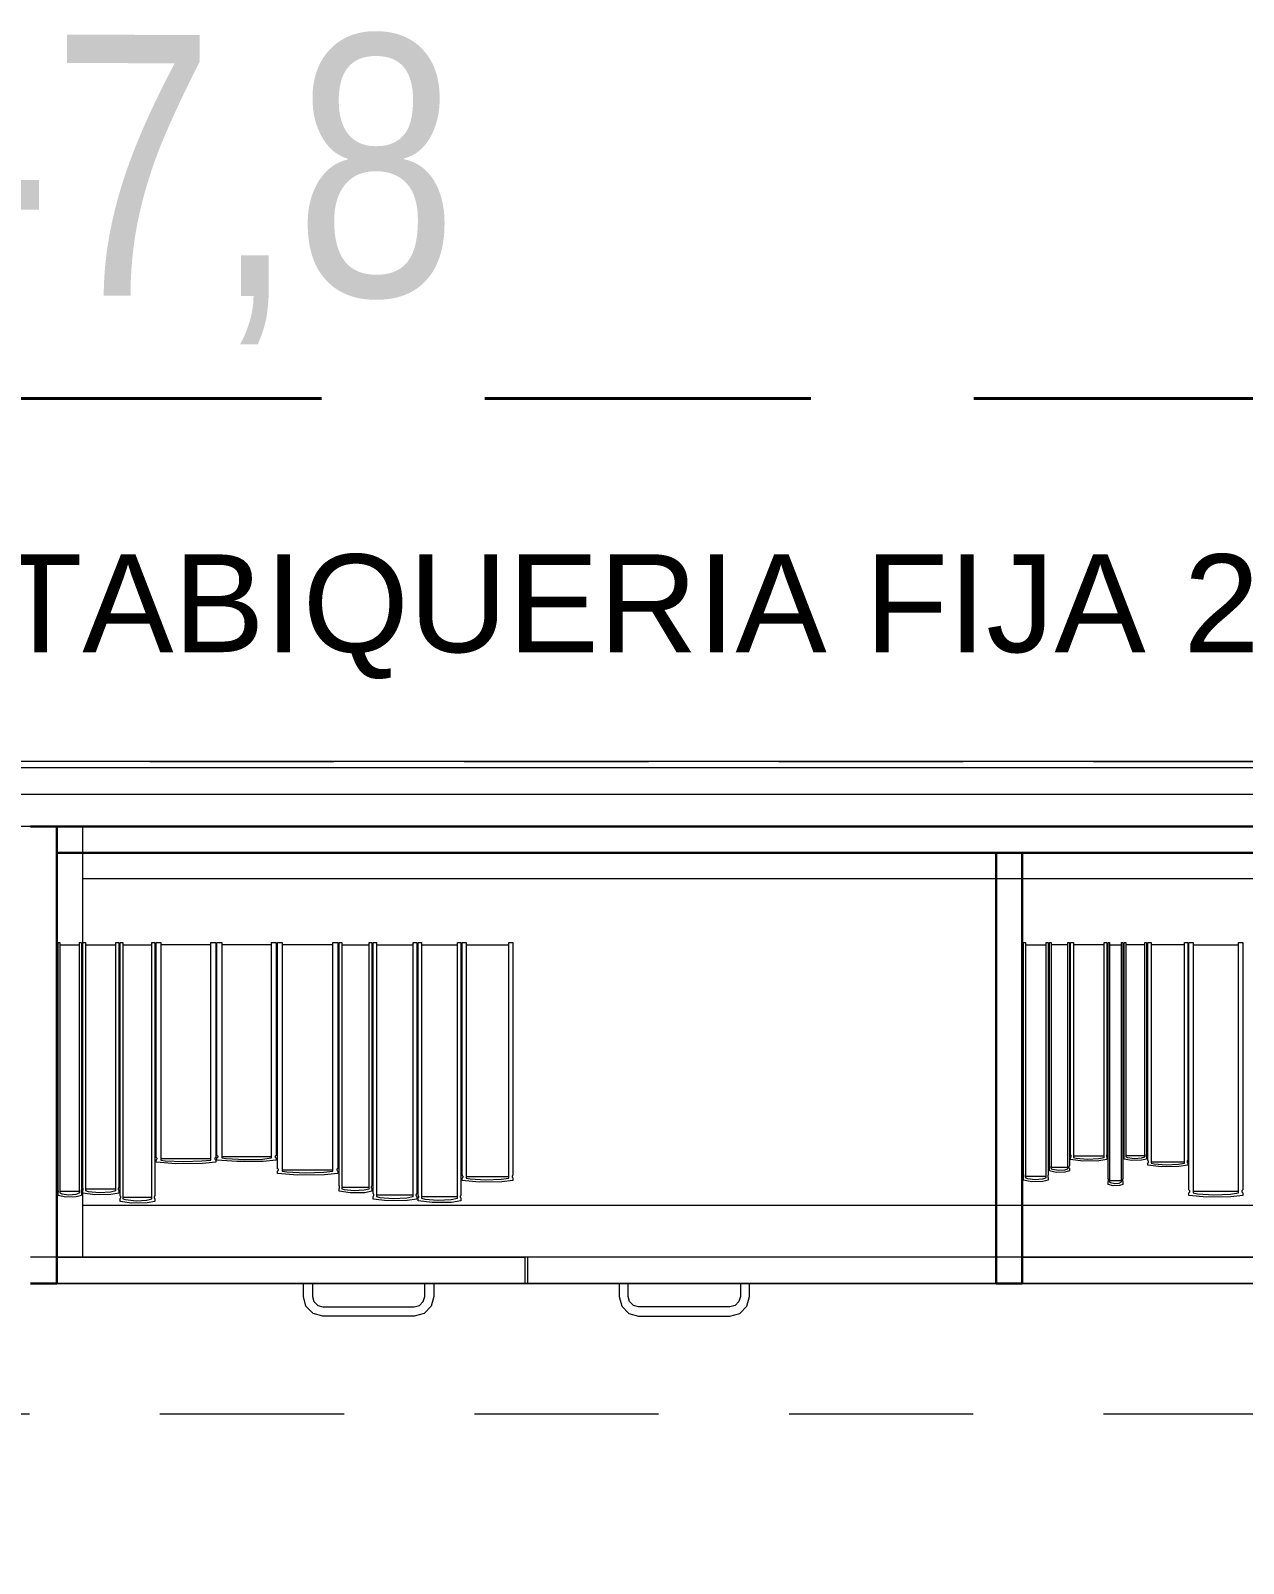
# Model space of a CAD drawing. Header units: inches. Extents: x -38 to 5698, y -33 to 92.
# Drawn here: x 318.346 to 319.276, y 16.785 to 17.96 of the extents above; entities that cross this region are included whole.
import ezdxf

# ---------------------------------------------------------------- set-up
doc = ezdxf.new("R2010")
doc.units = ezdxf.units.IN
doc.header["$MEASUREMENT"] = 0
doc.set_wipeout_variables(frame=1)
for name, pattern in [('A-PB$0$HIDDEN', [0.375, 0.25, -0.125]), ('CONTINUA', [0]), ('Hidden Line', [0.195611, 0.141111, -0.0545]), ('Wipeout_Contour', [1, 0, -1])]:
    doc.linetypes.add(name, pattern=pattern)
for name, color, linetype in [('02 _ ARQ _ ZON _ Espacio.3D', 7, 'Continuous'), ('08 _ STR _ EXT _ 09 Vigas', 7, 'Continuous'), ('Acabado - Muros', 7, 'Continuous'), ('Interior - Mobiliario', 7, 'Continuous'), ('Notas - Etiquetas', 251, 'Continuous')]:
    doc.layers.add(name, color=color, linetype=linetype)
doc.layers.add('distribucion a sub tableros', color=210, linetype='CONTINUA', lineweight=40)
doc.styles.add('Estilo_Generado_4', font='swisse.ttf')
doc.styles.add('ROMANS 150', font='arial.ttf', dxfattribs={"width": 0.8, "height": 0.48})
doc.dimstyles.new('Estilo_Generado__8', dxfattribs={"dimtxt": 0.18, "dimasz": 0.0912, "dimexe": 0.18, "dimexo": 0.0625, "dimgap": 0, "dimtad": 0, "dimtih": 1, "dimtoh": 1, "dimdec": 4, "dimzin": 0, "dimdsep": 46, "dimcen": 0.09, "dimadec": 0, "dimazin": 0, "dimtfac": 1, "dimtdec": 4, "dimtmove": 0, "dimatfit": 3, "dimldrblk": 'ARROWHEAD_5', "dimfxl": 1, "dimtolj": 1, "dimtzin": 0, "dimarcsym": 0})

# ---------------------------------------------------------------- blocks, each defined once
blk = doc.blocks.new('ARROWHEAD_5')
at = {"linetype": 'Continuous', "lineweight": 0}
blk.add_hatch(color=0, dxfattribs=at).paths.add_polyline_path([(-1, 0.2679), (0, 0), (-1, -0.2679)])
at = {"color": 0, "linetype": 'Continuous', "lineweight": 0}
blk.add_line((0, 0), (-1, 0), dxfattribs=at)

msp = doc.modelspace()

# ---------------------------------------------------------------- linework, layer by layer
at = {"layer": '02 _ ARQ _ ZON _ Espacio.3D', "color": 254, "linetype": 'Continuous', "lineweight": 0, "flags": 128}
for points in [[(297.57, 17.4), (322.07, 17.4)], [(307.57, 8.1), (308.07, 8.1), (308.07, 7.7), (308.47, 7.7), (308.47, 7.35), (314.37, 7.35), (314.37, 7.7), (314.57, 7.7), (314.57, 8.1), (315.07, 8.1), (315.07, 7.7), (321.17, 7.7), (321.17, 16.9), (320.97, 16.9), (320.97, 17.4), (315.0696, 17.35), (315.07, 16.5), (314.57, 16.5), (314.5696, 17.15), (308.07, 17.15), (308.07, 16.5), (307.57, 16.5)]]:
    msp.add_lwpolyline(points, dxfattribs=at)
at = {"layer": '08 _ STR _ EXT _ 09 Vigas', "color": 251, "linetype": 'Hidden Line', "lineweight": 13}
msp.add_line((315.07, 16.9), (321.57, 16.9), dxfattribs=at)
at = {"layer": 'distribucion a sub tableros', "linetype": 'A-PB$0$HIDDEN', "lineweight": 40}
msp.add_line((313.4445, 17.6781), (322.8744, 17.6781), dxfattribs=at)
at = {"layer": 'Interior - Mobiliario', "color": 175, "linetype": 'Continuous', "lineweight": 13}
for p, q in [((318.3665, 17.33), (319.8265, 17.33)), ((318.3665, 17.02), (318.3665, 17.33)), ((318.3865, 17.06), (318.3865, 17.31)), ((318.3839, 17.0693), (318.3839, 17.2613)), ((318.3839, 17.2613), (318.3854, 17.2613)), ((318.3854, 17.2613), (318.3854, 17.0716)), ((318.3864, 17.0734), (318.3864, 17.2613)), ((318.3864, 17.2613), (318.3886, 17.2613)), ((318.3886, 17.2613), (318.3886, 17.0711)), ((318.3886, 17.2594), (318.4118, 17.2594)), ((318.4118, 17.0711), (318.4118, 17.2613)), ((318.4118, 17.2613), (318.414, 17.2613)), ((318.414, 17.2613), (318.414, 17.0734)), ((318.415, 17.0671), (318.415, 17.2613)), ((318.415, 17.2613), (318.4172, 17.2613)), ((318.4172, 17.2613), (318.4172, 17.0648)), ((318.4172, 17.2594), (318.4395, 17.2594)), ((318.4395, 17.0648), (318.4395, 17.2613)), ((318.4395, 17.2613), (318.4416, 17.2613)), ((318.4416, 17.2613), (318.4416, 17.0671)), ((318.4426, 17.0966), (318.4426, 17.2613)), ((318.4426, 17.2613), (318.4463, 17.2613)), ((318.4463, 17.2613), (318.4463, 17.0945)), ((318.4463, 17.2597), (318.4847, 17.2597)), ((318.4847, 17.0945), (318.4847, 17.2613)), ((318.4847, 17.2613), (318.4883, 17.2613)), ((318.4883, 17.2613), (318.4883, 17.0966)), ((318.4893, 17.0981), (318.4893, 17.2613)), ((318.4893, 17.2613), (318.4929, 17.2613)), ((318.4929, 17.2613), (318.4929, 17.0961)), ((318.4929, 17.2597), (318.531, 17.2597)), ((318.531, 17.0961), (318.531, 17.2613)), ((318.531, 17.2613), (318.5346, 17.2613)), ((318.5346, 17.2613), (318.5346, 17.0981)), ((318.5356, 17.088), (318.5356, 17.2613)), ((318.5356, 17.2613), (318.5393, 17.2613)), ((318.5393, 17.2613), (318.5393, 17.0859)), ((318.5393, 17.2596), (318.5782, 17.2596)), ((318.5782, 17.0859), (318.5782, 17.2613)), ((318.5782, 17.2613), (318.5819, 17.2613)), ((318.5819, 17.2613), (318.5819, 17.088)), ((318.5829, 17.0748), (318.5829, 17.2613)), ((318.5829, 17.2613), (318.5849, 17.2613)), ((318.5849, 17.2613), (318.5849, 17.0725)), ((318.5849, 17.2594), (318.606, 17.2594)), ((318.606, 17.0725), (318.606, 17.2613)), ((318.606, 17.2613), (318.608, 17.2613)), ((318.608, 17.2613), (318.608, 17.0748)), ((318.609, 17.0689), (318.609, 17.2613)), ((318.609, 17.2613), (318.6116, 17.2613)), ((318.6116, 17.2613), (318.6116, 17.0665)), ((318.6116, 17.2594), (318.6397, 17.2594)), ((318.6397, 17.0665), (318.6397, 17.2613)), ((318.6397, 17.2613), (318.6424, 17.2613)), ((318.6424, 17.2613), (318.6424, 17.0689)), ((318.6434, 17.0676), (318.6434, 17.2613)), ((318.6434, 17.2613), (318.646, 17.2613)), ((318.646, 17.2613), (318.646, 17.0652)), ((318.646, 17.2594), (318.6736, 17.2594)), ((318.6736, 17.0652), (318.6736, 17.2613)), ((318.6736, 17.2613), (318.6762, 17.2613)), ((318.6762, 17.2613), (318.6762, 17.0676)), ((318.6772, 17.0828), (318.6772, 17.2613)), ((318.6772, 17.2613), (318.6804, 17.2613)), ((318.6804, 17.2613), (318.6804, 17.0806)), ((318.6804, 17.2595), (318.713, 17.2595)), ((318.713, 17.0806), (318.713, 17.2613)), ((318.713, 17.2613), (318.7161, 17.2613)), ((318.7161, 17.2613), (318.7161, 17.0828)), ((319.1249, 17.081), (319.1249, 17.2613)), ((319.1249, 17.2613), (319.1264, 17.2613)), ((319.1264, 17.2613), (319.1264, 17.0832)), ((319.1274, 17.09), (319.1274, 17.2613)), ((319.1274, 17.2613), (319.1286, 17.2613)), ((319.1286, 17.2613), (319.1286, 17.0879)), ((319.1286, 17.2596), (319.1414, 17.2596)), ((319.1414, 17.0879), (319.1414, 17.2613)), ((319.1414, 17.2613), (319.1426, 17.2613)), ((319.1426, 17.2613), (319.1426, 17.09)), ((319.1436, 17.0985), (319.1436, 17.2613)), ((319.1436, 17.2613), (319.1458, 17.2613)), ((319.1458, 17.2613), (319.1458, 17.0965)), ((319.1458, 17.2597), (319.1692, 17.2597)), ((319.1692, 17.0965), (319.1692, 17.2613)), ((319.1692, 17.2613), (319.1714, 17.2613)), ((319.1714, 17.2613), (319.1714, 17.0985)), ((319.1724, 17.08), (319.1724, 17.2613)), ((319.1724, 17.2613), (319.1733, 17.2613)), ((319.1733, 17.2613), (319.1733, 17.0778)), ((319.1733, 17.2595), (319.1826, 17.2595)), ((319.1826, 17.0778), (319.1826, 17.2613)), ((319.1826, 17.2613), (319.1835, 17.2613)), ((319.1835, 17.2613), (319.1835, 17.08)), ((319.1845, 17.099), (319.1845, 17.2613)), ((319.1845, 17.2613), (319.1858, 17.2613)), ((319.1858, 17.2613), (319.1858, 17.097)), ((319.1858, 17.2597), (319.2004, 17.2597)), ((319.2004, 17.097), (319.2004, 17.2613)), ((319.2004, 17.2613), (319.2018, 17.2613)), ((319.2018, 17.2613), (319.2018, 17.099)), ((319.2028, 17.0942), (319.2028, 17.2613)), ((319.2028, 17.2613), (319.2053, 17.2613)), ((319.2053, 17.2613), (319.2053, 17.0922)), ((319.2053, 17.2596), (319.2309, 17.2596)), ((319.2309, 17.0922), (319.2309, 17.2613)), ((319.2309, 17.2613), (319.2333, 17.2613)), ((319.2333, 17.2613), (319.2333, 17.0942)), ((319.2343, 17.0716), (319.2343, 17.2613)), ((319.2343, 17.2613), (319.2376, 17.2613)), ((319.2376, 17.2613), (319.2376, 17.0693)), ((319.2376, 17.2594), (319.2722, 17.2594)), ((319.2722, 17.0693), (319.2722, 17.2613)), ((319.2722, 17.2613), (319.2755, 17.2613)), ((319.2755, 17.2613), (319.2755, 17.0716)), ((318.4428, 17.0965), (318.4426, 17.0966)), ((318.4426, 17.0947), (318.4428, 17.0948)), ((318.4426, 17.0929), (318.4426, 17.0947)), ((318.4578, 17.0917), (318.4426, 17.0929)), ((318.4431, 17.0962), (318.4428, 17.0965)), ((318.4428, 17.0948), (318.4431, 17.095)), ((318.4432, 17.096), (318.4431, 17.0962)), ((318.4431, 17.095), (318.4433, 17.0953)), ((318.4434, 17.0958), (318.4432, 17.096)), ((318.4433, 17.0953), (318.4434, 17.0955)), ((318.4434, 17.0955), (318.4434, 17.0958)), ((318.4847, 17.0954), (318.4463, 17.0954)), ((318.4463, 17.0945), (318.4497, 17.094)), ((318.4497, 17.094), (318.4637, 17.0933)), ((318.4783, 17.0919), (318.4578, 17.0917)), ((318.4637, 17.0933), (318.4778, 17.0938)), ((318.4778, 17.0938), (318.4847, 17.0945)), ((318.4883, 17.0929), (318.4783, 17.0919)), ((318.4878, 17.0962), (318.4876, 17.096)), ((318.4876, 17.096), (318.4876, 17.0957)), ((318.4876, 17.0957), (318.4876, 17.0955)), ((318.4876, 17.0955), (318.4877, 17.0952)), ((318.4877, 17.0952), (318.4879, 17.095)), ((318.4881, 17.0964), (318.4878, 17.0962)), ((318.4879, 17.095), (318.4881, 17.0948)), ((318.4883, 17.0966), (318.4881, 17.0964)), ((318.4881, 17.0948), (318.4883, 17.0947)), ((318.4883, 17.0947), (318.4883, 17.0929)), ((318.4895, 17.098), (318.4893, 17.0981)), ((318.4893, 17.0962), (318.4896, 17.0964)), ((318.4893, 17.0944), (318.4893, 17.0962)), ((318.5044, 17.0933), (318.4893, 17.0944)), ((318.4898, 17.0978), (318.4895, 17.098)), ((318.4896, 17.0964), (318.4898, 17.0966)), ((318.49, 17.0976), (318.4898, 17.0978)), ((318.4898, 17.0966), (318.49, 17.0968)), ((318.4901, 17.0973), (318.49, 17.0976)), ((318.49, 17.0968), (318.4901, 17.0971)), ((318.4901, 17.0971), (318.4901, 17.0973)), ((318.531, 17.0969), (318.4929, 17.0969)), ((318.4929, 17.0961), (318.4964, 17.0956)), ((318.4964, 17.0956), (318.5103, 17.0949)), ((318.5247, 17.0935), (318.5044, 17.0933)), ((318.5103, 17.0949), (318.5242, 17.0953)), ((318.5242, 17.0953), (318.531, 17.0961)), ((318.5346, 17.0944), (318.5247, 17.0935)), ((318.5341, 17.0977), (318.5339, 17.0975)), ((318.5339, 17.0975), (318.5339, 17.0973)), ((318.5339, 17.0973), (318.5339, 17.097)), ((318.5339, 17.097), (318.534, 17.0968)), ((318.534, 17.0968), (318.5342, 17.0965)), ((318.5344, 17.0979), (318.5341, 17.0977)), ((318.5342, 17.0965), (318.5344, 17.0963)), ((318.5346, 17.0981), (318.5344, 17.0979)), ((318.5344, 17.0963), (318.5346, 17.0962)), ((318.5346, 17.0962), (318.5346, 17.0944)), ((319.1275, 17.0899), (319.1274, 17.09)), ((319.1276, 17.0897), (319.1275, 17.0899)), ((319.1277, 17.0895), (319.1276, 17.0897)), ((319.1277, 17.0892), (319.1277, 17.0895)), ((319.1277, 17.089), (319.1277, 17.0892)), ((319.1424, 17.0897), (319.1423, 17.0894)), ((319.1423, 17.0894), (319.1423, 17.0892)), ((319.1423, 17.0892), (319.1423, 17.0889)), ((319.1425, 17.0899), (319.1424, 17.0897)), ((319.1426, 17.09), (319.1425, 17.0899)), ((319.1437, 17.0984), (319.1436, 17.0985)), ((319.1436, 17.0967), (319.1437, 17.0968)), ((319.1436, 17.0949), (319.1436, 17.0967)), ((319.1529, 17.0937), (319.1436, 17.0949)), ((319.1438, 17.0982), (319.1437, 17.0984)), ((319.1437, 17.0968), (319.1439, 17.097)), ((319.144, 17.098), (319.1438, 17.0982)), ((319.1439, 17.097), (319.144, 17.0973)), ((319.144, 17.0977), (319.144, 17.098)), ((319.144, 17.0975), (319.144, 17.0977)), ((319.144, 17.0973), (319.144, 17.0975)), ((319.1692, 17.0974), (319.1458, 17.0974)), ((319.1458, 17.0965), (319.1479, 17.096)), ((319.1479, 17.096), (319.1565, 17.0953)), ((319.1653, 17.094), (319.1529, 17.0937)), ((319.1565, 17.0953), (319.165, 17.0958)), ((319.165, 17.0958), (319.1692, 17.0965)), ((319.1714, 17.0949), (319.1653, 17.094)), ((319.1711, 17.0982), (319.171, 17.0979)), ((319.171, 17.0979), (319.171, 17.0977)), ((319.171, 17.0977), (319.171, 17.0974)), ((319.171, 17.0974), (319.171, 17.0972)), ((319.171, 17.0972), (319.1712, 17.097)), ((319.1713, 17.0984), (319.1711, 17.0982)), ((319.1712, 17.097), (319.1713, 17.0968)), ((319.1714, 17.0985), (319.1713, 17.0984)), ((319.1713, 17.0968), (319.1714, 17.0967)), ((319.1714, 17.0967), (319.1714, 17.0949)), ((319.1845, 17.0989), (319.1845, 17.099)), ((319.1846, 17.0987), (319.1845, 17.0989)), ((319.1845, 17.0971), (319.1846, 17.0973)), ((319.1845, 17.0953), (319.1845, 17.0971)), ((319.1902, 17.0942), (319.1845, 17.0953)), ((319.1847, 17.0984), (319.1846, 17.0987)), ((319.1846, 17.0975), (319.1847, 17.0977)), ((319.1846, 17.0973), (319.1846, 17.0975)), ((319.1847, 17.0982), (319.1847, 17.0984)), ((319.1847, 17.098), (319.1847, 17.0982)), ((319.1847, 17.0977), (319.1847, 17.098)), ((319.2004, 17.0978), (319.1858, 17.0978)), ((319.1858, 17.097), (319.1872, 17.0965)), ((319.1872, 17.0965), (319.1925, 17.0958)), ((319.198, 17.0944), (319.1902, 17.0942)), ((319.1925, 17.0958), (319.1978, 17.0962)), ((319.1978, 17.0962), (319.2004, 17.097)), ((319.2018, 17.0953), (319.198, 17.0944)), ((319.2016, 17.0984), (319.2015, 17.0981)), ((319.2015, 17.0981), (319.2015, 17.0979)), ((319.2015, 17.0979), (319.2016, 17.0977)), ((319.2017, 17.0988), (319.2016, 17.0986)), ((319.2016, 17.0986), (319.2016, 17.0984)), ((319.2016, 17.0977), (319.2016, 17.0974)), ((319.2016, 17.0974), (319.2018, 17.0972)), ((319.2018, 17.099), (319.2017, 17.0988)), ((319.2018, 17.0972), (319.2018, 17.0971)), ((319.2018, 17.0971), (319.2018, 17.0953)), ((319.2029, 17.0941), (319.2028, 17.0942)), ((319.2028, 17.0923), (319.203, 17.0925)), ((319.2028, 17.0905), (319.2028, 17.0923)), ((319.213, 17.0893), (319.2028, 17.0905)), ((319.2031, 17.0939), (319.2029, 17.0941)), ((319.203, 17.0925), (319.2032, 17.0927)), ((319.2033, 17.0937), (319.2031, 17.0939)), ((319.2032, 17.0927), (319.2033, 17.0929)), ((319.2033, 17.0934), (319.2033, 17.0937)), ((319.2033, 17.0932), (319.2033, 17.0934)), ((319.2033, 17.0929), (319.2033, 17.0932)), ((319.2309, 17.093), (319.2053, 17.093)), ((319.2053, 17.0922), (319.2076, 17.0917)), ((319.2076, 17.0917), (319.2169, 17.0909)), ((319.2266, 17.0895), (319.213, 17.0893)), ((319.2169, 17.0909), (319.2263, 17.0914)), ((319.2263, 17.0914), (319.2309, 17.0922)), ((319.2333, 17.0905), (319.2266, 17.0895)), ((319.2329, 17.0936), (319.2328, 17.0934)), ((319.2328, 17.0934), (319.2328, 17.0931)), ((319.2328, 17.0931), (319.2329, 17.0929)), ((319.233, 17.0938), (319.2329, 17.0936)), ((319.2329, 17.0929), (319.233, 17.0926)), ((319.2332, 17.0941), (319.233, 17.0938)), ((319.233, 17.0926), (319.2332, 17.0924)), ((319.2333, 17.0942), (319.2332, 17.0941)), ((319.2332, 17.0924), (319.2333, 17.0923)), ((319.2333, 17.0923), (319.2333, 17.0905)), ((318.5358, 17.0879), (318.5356, 17.088)), ((318.5356, 17.0861), (318.5359, 17.0862)), ((318.5356, 17.0841), (318.5356, 17.0861)), ((318.5511, 17.083), (318.5356, 17.0841)), ((318.5361, 17.0877), (318.5358, 17.0879)), ((318.5359, 17.0862), (318.5361, 17.0864)), ((318.5363, 17.0875), (318.5361, 17.0877)), ((318.5361, 17.0864), (318.5363, 17.0867)), ((318.5364, 17.0872), (318.5363, 17.0875)), ((318.5363, 17.0867), (318.5364, 17.087)), ((318.5364, 17.087), (318.5364, 17.0872)), ((318.5782, 17.0868), (318.5393, 17.0868)), ((318.5393, 17.0859), (318.5428, 17.0854)), ((318.5428, 17.0854), (318.557, 17.0847)), ((318.5718, 17.0832), (318.5511, 17.083)), ((318.557, 17.0847), (318.5713, 17.0851)), ((318.5713, 17.0851), (318.5782, 17.0859)), ((318.5819, 17.0841), (318.5718, 17.0832)), ((318.5812, 17.0874), (318.5811, 17.0872)), ((318.5811, 17.0872), (318.5812, 17.0869)), ((318.5814, 17.0877), (318.5812, 17.0874)), ((318.5812, 17.0869), (318.5813, 17.0866)), ((318.5813, 17.0866), (318.5815, 17.0864)), ((318.5817, 17.0879), (318.5814, 17.0877)), ((318.5815, 17.0864), (318.5817, 17.0862)), ((318.5819, 17.088), (318.5817, 17.0879)), ((318.5817, 17.0862), (318.5819, 17.0861)), ((318.5819, 17.0861), (318.5819, 17.0841)), ((318.6774, 17.0827), (318.6772, 17.0828)), ((318.6772, 17.0808), (318.6775, 17.0809)), ((318.6772, 17.0788), (318.6772, 17.0808)), ((318.6902, 17.0776), (318.6772, 17.0788)), ((318.6776, 17.0825), (318.6774, 17.0827)), ((318.6775, 17.0809), (318.6777, 17.0812)), ((318.6778, 17.0822), (318.6776, 17.0825)), ((318.6777, 17.0812), (318.6778, 17.0814)), ((318.6779, 17.082), (318.6778, 17.0822)), ((318.6778, 17.0814), (318.6779, 17.0817)), ((318.6779, 17.0817), (318.6779, 17.082)), ((318.713, 17.0816), (318.6804, 17.0816)), ((318.6804, 17.0806), (318.6833, 17.0801)), ((318.6833, 17.0801), (318.6952, 17.0793)), ((318.7076, 17.0778), (318.6902, 17.0776)), ((318.6952, 17.0793), (318.7072, 17.0798)), ((318.7072, 17.0798), (318.713, 17.0806)), ((318.7161, 17.0788), (318.7076, 17.0778)), ((318.7157, 17.0824), (318.7155, 17.0822)), ((318.7155, 17.0822), (318.7155, 17.0819)), ((318.7155, 17.0819), (318.7155, 17.0816)), ((318.7155, 17.0816), (318.7156, 17.0814)), ((318.7156, 17.0814), (318.7157, 17.0811)), ((318.7159, 17.0827), (318.7157, 17.0824)), ((318.7157, 17.0811), (318.716, 17.0809)), ((318.7161, 17.0828), (318.7159, 17.0827)), ((318.716, 17.0809), (318.7161, 17.0808)), ((318.7161, 17.0808), (318.7161, 17.0788)), ((319.1223, 17.0782), (319.1138, 17.0779)), ((319.1163, 17.0797), (319.1221, 17.0801)), ((319.1221, 17.0801), (319.1249, 17.081)), ((319.1264, 17.0792), (319.1223, 17.0782)), ((319.1262, 17.0825), (319.1261, 17.0823)), ((319.1261, 17.0823), (319.1261, 17.082)), ((319.1261, 17.082), (319.1262, 17.0817)), ((319.1263, 17.083), (319.1262, 17.0828)), ((319.1262, 17.0828), (319.1262, 17.0825)), ((319.1262, 17.0817), (319.1262, 17.0815)), ((319.1262, 17.0815), (319.1264, 17.0812)), ((319.1264, 17.0832), (319.1263, 17.083)), ((319.1264, 17.0812), (319.1264, 17.0811)), ((319.1264, 17.0811), (319.1264, 17.0792)), ((319.1274, 17.0881), (319.1275, 17.0882)), ((319.1274, 17.0862), (319.1274, 17.0881)), ((319.1325, 17.085), (319.1274, 17.0862)), ((319.1275, 17.0882), (319.1276, 17.0885)), ((319.1276, 17.0885), (319.1277, 17.0887)), ((319.1277, 17.0887), (319.1277, 17.089)), ((319.1414, 17.0888), (319.1286, 17.0888)), ((319.1286, 17.0879), (319.1298, 17.0874)), ((319.1298, 17.0874), (319.1344, 17.0867)), ((319.1392, 17.0852), (319.1325, 17.085)), ((319.1344, 17.0867), (319.1391, 17.0871)), ((319.1391, 17.0871), (319.1414, 17.0879)), ((319.1426, 17.0862), (319.1392, 17.0852)), ((319.1423, 17.0889), (319.1423, 17.0886)), ((319.1423, 17.0886), (319.1424, 17.0884)), ((319.1424, 17.0884), (319.1425, 17.0882)), ((319.1425, 17.0882), (319.1426, 17.0881)), ((319.1426, 17.0881), (319.1426, 17.0862)), ((319.1725, 17.0799), (319.1724, 17.08)), ((319.1724, 17.078), (319.1725, 17.0781)), ((319.1724, 17.0759), (319.1724, 17.078)), ((319.1726, 17.0797), (319.1725, 17.0799)), ((319.1725, 17.0781), (319.1726, 17.0783)), ((319.1726, 17.0794), (319.1726, 17.0797)), ((319.1726, 17.0792), (319.1726, 17.0794)), ((319.1726, 17.0789), (319.1726, 17.0792)), ((319.1726, 17.0786), (319.1726, 17.0789)), ((319.1726, 17.0783), (319.1726, 17.0786)), ((319.1826, 17.0787), (319.1733, 17.0787)), ((319.1733, 17.0778), (319.1742, 17.0772)), ((319.1809, 17.0769), (319.1826, 17.0778)), ((319.1834, 17.0799), (319.1833, 17.0796)), ((319.1833, 17.0796), (319.1833, 17.0794)), ((319.1833, 17.0794), (319.1833, 17.0791)), ((319.1833, 17.0791), (319.1833, 17.0788)), ((319.1833, 17.0788), (319.1833, 17.0785)), ((319.1833, 17.0785), (319.1833, 17.0783)), ((319.1833, 17.0783), (319.1834, 17.0781)), ((319.1835, 17.08), (319.1834, 17.0799)), ((319.1834, 17.0781), (319.1835, 17.078)), ((319.1835, 17.078), (319.1835, 17.0759)), ((318.3814, 17.0663), (318.3734, 17.066)), ((318.3758, 17.0679), (318.3813, 17.0684)), ((318.3813, 17.0684), (318.3839, 17.0693)), ((318.3854, 17.0673), (318.3814, 17.0663)), ((318.3852, 17.0712), (318.3851, 17.0709)), ((318.3851, 17.0709), (318.3851, 17.0706)), ((318.3851, 17.0706), (318.3851, 17.0704)), ((318.3851, 17.0704), (318.3851, 17.0701)), ((318.3851, 17.0701), (318.3852, 17.0698)), ((318.3853, 17.0714), (318.3852, 17.0712)), ((318.3852, 17.0698), (318.3853, 17.0696)), ((318.3854, 17.0716), (318.3853, 17.0714)), ((318.3853, 17.0696), (318.3854, 17.0695)), ((318.3854, 17.0695), (318.3854, 17.0673)), ((318.3865, 17.0733), (318.3864, 17.0734)), ((318.3864, 17.0713), (318.3865, 17.0714)), ((318.3864, 17.0692), (318.3864, 17.0713)), ((318.3956, 17.0679), (318.3864, 17.0692)), ((318.3866, 17.0731), (318.3865, 17.0733)), ((318.3865, 17.0714), (318.3867, 17.0717)), ((318.3868, 17.0728), (318.3866, 17.0731)), ((318.3867, 17.0717), (318.3868, 17.0719)), ((318.3868, 17.0725), (318.3868, 17.0728)), ((318.3868, 17.0722), (318.3868, 17.0725)), ((318.3868, 17.0719), (318.3868, 17.0722)), ((318.4118, 17.0721), (318.3886, 17.0721)), ((318.3886, 17.0711), (318.3907, 17.0705)), ((318.3907, 17.0705), (318.3992, 17.0697)), ((318.408, 17.0681), (318.3956, 17.0679)), ((318.3992, 17.0697), (318.4077, 17.0702)), ((318.4077, 17.0702), (318.4118, 17.0711)), ((318.414, 17.0692), (318.408, 17.0681)), ((318.4137, 17.073), (318.4136, 17.0727)), ((318.4136, 17.0727), (318.4136, 17.0724)), ((318.4136, 17.0724), (318.4136, 17.0722)), ((318.4136, 17.0722), (318.4136, 17.0719)), ((318.4136, 17.0719), (318.4138, 17.0716)), ((318.4139, 17.0732), (318.4137, 17.073)), ((318.4138, 17.0716), (318.4139, 17.0714)), ((318.414, 17.0734), (318.4139, 17.0732)), ((318.4139, 17.0714), (318.414, 17.0713)), ((318.414, 17.0713), (318.414, 17.0692)), ((318.4151, 17.067), (318.415, 17.0671)), ((318.4153, 17.0668), (318.4151, 17.067)), ((318.4154, 17.0665), (318.4153, 17.0668)), ((318.4153, 17.0653), (318.4154, 17.0656)), ((318.4155, 17.0662), (318.4154, 17.0665)), ((318.4154, 17.0656), (318.4155, 17.0659)), ((318.4155, 17.0659), (318.4155, 17.0662)), ((318.4395, 17.0657), (318.4172, 17.0657)), ((318.4413, 17.0667), (318.4412, 17.0664)), ((318.4412, 17.0664), (318.4412, 17.0661)), ((318.4412, 17.0661), (318.4412, 17.0658)), ((318.4412, 17.0658), (318.4412, 17.0656)), ((318.4415, 17.067), (318.4413, 17.0667)), ((318.4416, 17.0671), (318.4415, 17.067)), ((318.583, 17.0747), (318.5829, 17.0748)), ((318.5829, 17.0727), (318.5831, 17.0728)), ((318.5829, 17.0706), (318.5829, 17.0727)), ((318.5913, 17.0693), (318.5829, 17.0706)), ((318.5832, 17.0744), (318.583, 17.0747)), ((318.5831, 17.0728), (318.5832, 17.0731)), ((318.5833, 17.0742), (318.5832, 17.0744)), ((318.5832, 17.0731), (318.5833, 17.0733)), ((318.5833, 17.0739), (318.5833, 17.0742)), ((318.5833, 17.0736), (318.5833, 17.0739)), ((318.5833, 17.0733), (318.5833, 17.0736)), ((318.606, 17.0734), (318.5849, 17.0734)), ((318.5849, 17.0725), (318.5868, 17.0719)), ((318.5868, 17.0719), (318.5945, 17.0711)), ((318.6025, 17.0695), (318.5913, 17.0693)), ((318.5945, 17.0711), (318.6022, 17.0716)), ((318.6022, 17.0716), (318.606, 17.0725)), ((318.608, 17.0706), (318.6025, 17.0695)), ((318.6077, 17.0744), (318.6076, 17.0741)), ((318.6076, 17.0741), (318.6076, 17.0738)), ((318.6076, 17.0738), (318.6076, 17.0735)), ((318.6076, 17.0735), (318.6076, 17.0733)), ((318.6076, 17.0733), (318.6077, 17.073)), ((318.6078, 17.0746), (318.6077, 17.0744)), ((318.6077, 17.073), (318.6079, 17.0728)), ((318.608, 17.0748), (318.6078, 17.0746)), ((318.6079, 17.0728), (318.608, 17.0727)), ((318.608, 17.0727), (318.608, 17.0706)), ((318.6091, 17.0688), (318.609, 17.0689)), ((318.609, 17.0667), (318.6092, 17.0668)), ((318.609, 17.0645), (318.609, 17.0667)), ((318.6093, 17.0685), (318.6091, 17.0688)), ((318.6092, 17.0668), (318.6093, 17.0671)), ((318.6095, 17.0682), (318.6093, 17.0685)), ((318.6093, 17.0671), (318.6095, 17.0674)), ((318.6095, 17.0679), (318.6095, 17.0682)), ((318.6095, 17.0677), (318.6095, 17.0679)), ((318.6095, 17.0674), (318.6095, 17.0677)), ((318.6397, 17.0675), (318.6116, 17.0675)), ((318.6116, 17.0665), (318.6142, 17.0659)), ((318.6142, 17.0659), (318.6244, 17.0651)), ((318.6244, 17.0651), (318.6347, 17.0656)), ((318.6347, 17.0656), (318.6397, 17.0665)), ((318.6419, 17.0682), (318.6418, 17.0679)), ((318.6418, 17.0679), (318.6418, 17.0676)), ((318.6418, 17.0676), (318.6419, 17.0673)), ((318.642, 17.0684), (318.6419, 17.0682)), ((318.6419, 17.0673), (318.642, 17.067)), ((318.6422, 17.0687), (318.642, 17.0684)), ((318.642, 17.067), (318.6422, 17.0668)), ((318.6424, 17.0689), (318.6422, 17.0687)), ((318.6422, 17.0668), (318.6424, 17.0667)), ((318.6424, 17.0667), (318.6424, 17.0645)), ((318.6435, 17.0675), (318.6434, 17.0676)), ((318.6437, 17.0672), (318.6435, 17.0675)), ((318.6435, 17.0655), (318.6437, 17.0658)), ((318.6438, 17.0669), (318.6437, 17.0672)), ((318.6437, 17.0658), (318.6439, 17.0661)), ((318.6439, 17.0667), (318.6438, 17.0669)), ((318.6439, 17.0664), (318.6439, 17.0667)), ((318.6439, 17.0661), (318.6439, 17.0664)), ((318.6736, 17.0662), (318.646, 17.0662)), ((318.6758, 17.0669), (318.6757, 17.0666)), ((318.6757, 17.0666), (318.6757, 17.0663)), ((318.6757, 17.0663), (318.6758, 17.066)), ((318.6759, 17.0672), (318.6758, 17.0669)), ((318.6758, 17.066), (318.6759, 17.0657)), ((318.6761, 17.0674), (318.6759, 17.0672)), ((318.6759, 17.0657), (318.6761, 17.0655)), ((318.6762, 17.0676), (318.6761, 17.0674)), ((319.1761, 17.0747), (319.1724, 17.0759)), ((319.1742, 17.0772), (319.1775, 17.0765)), ((319.181, 17.0749), (319.1761, 17.0747)), ((319.1775, 17.0765), (319.1809, 17.0769)), ((319.1835, 17.0759), (319.181, 17.0749)), ((319.2345, 17.0715), (319.2343, 17.0716)), ((319.2343, 17.0695), (319.2345, 17.0696)), ((319.2343, 17.0673), (319.2343, 17.0695)), ((319.248, 17.066), (319.2343, 17.0673)), ((319.2347, 17.0712), (319.2345, 17.0715)), ((319.2345, 17.0696), (319.2348, 17.0699)), ((319.2349, 17.071), (319.2347, 17.0712)), ((319.2348, 17.0699), (319.2349, 17.0701)), ((319.235, 17.0707), (319.2349, 17.071)), ((319.2349, 17.0701), (319.235, 17.0704)), ((319.235, 17.0704), (319.235, 17.0707)), ((319.2722, 17.0703), (319.2376, 17.0703)), ((319.2376, 17.0693), (319.2407, 17.0687)), ((319.2407, 17.0687), (319.2533, 17.0679)), ((319.2664, 17.0663), (319.248, 17.066)), ((319.2533, 17.0679), (319.266, 17.0684)), ((319.266, 17.0684), (319.2722, 17.0693)), ((319.2755, 17.0673), (319.2664, 17.0663)), ((319.275, 17.0712), (319.2748, 17.0709)), ((319.2748, 17.0709), (319.2748, 17.0706)), ((319.2748, 17.0706), (319.2748, 17.0704)), ((319.2748, 17.0704), (319.2749, 17.0701)), ((319.2749, 17.0701), (319.2751, 17.0698)), ((319.2752, 17.0714), (319.275, 17.0712)), ((319.2751, 17.0698), (319.2753, 17.0696)), ((319.2755, 17.0716), (319.2752, 17.0714)), ((319.2753, 17.0696), (319.2755, 17.0695)), ((319.2755, 17.0695), (319.2755, 17.0673)), ((318.3865, 17.02), (318.3865, 17.06)), ((318.415, 17.0649), (318.4152, 17.0651)), ((318.415, 17.0628), (318.415, 17.0649)), ((318.4239, 17.0614), (318.415, 17.0628)), ((318.4152, 17.0651), (318.4153, 17.0653)), ((318.4172, 17.0648), (318.4192, 17.0642)), ((318.4192, 17.0642), (318.4273, 17.0633)), ((318.4358, 17.0617), (318.4239, 17.0614)), ((318.4273, 17.0633), (318.4355, 17.0638)), ((318.4355, 17.0638), (318.4395, 17.0648)), ((318.4416, 17.0628), (318.4358, 17.0617)), ((318.4412, 17.0656), (318.4413, 17.0653)), ((318.4413, 17.0653), (318.4415, 17.065)), ((318.4415, 17.065), (318.4416, 17.0649)), ((318.4416, 17.0649), (318.4416, 17.0628)), ((318.6201, 17.0632), (318.609, 17.0645)), ((318.635, 17.0635), (318.6201, 17.0632)), ((318.6424, 17.0645), (318.635, 17.0635)), ((318.6434, 17.0654), (318.6435, 17.0655)), ((318.6434, 17.0632), (318.6434, 17.0654)), ((318.6543, 17.0619), (318.6434, 17.0632)), ((318.646, 17.0652), (318.6485, 17.0646)), ((318.6485, 17.0646), (318.6586, 17.0638)), ((318.669, 17.0621), (318.6543, 17.0619)), ((318.6586, 17.0638), (318.6687, 17.0643)), ((318.6687, 17.0643), (318.6736, 17.0652)), ((318.6762, 17.0632), (318.669, 17.0621)), ((318.6761, 17.0655), (318.6762, 17.0654)), ((318.6762, 17.0654), (318.6762, 17.0632)), ((319.8265, 17.02), (318.3665, 17.02)), ((318.7255, 17), (318.7255, 17.02)), ((318.7275, 17), (318.7275, 17.02)), ((318.5555, 16.99), (318.5555, 17)), ((318.5555, 17), (318.5625, 17)), ((318.5625, 17), (318.5625, 16.99)), ((318.6485, 17), (318.6555, 17)), ((318.6485, 16.99), (318.6485, 17)), ((318.6555, 17), (318.6555, 16.99)), ((318.7975, 17), (318.7975, 16.99)), ((318.8045, 17), (318.7975, 17)), ((318.8045, 16.99), (318.8045, 17)), ((318.8905, 17), (318.8905, 16.99)), ((318.8975, 17), (318.8905, 17)), ((318.8975, 16.99), (318.8975, 17)), ((318.5575, 16.9825), (318.5555, 16.99)), ((318.5625, 16.99), (318.5636, 16.986)), ((318.5636, 16.986), (318.5665, 16.9831)), ((318.6445, 16.9831), (318.6474, 16.986)), ((318.6474, 16.986), (318.6485, 16.99)), ((318.6555, 16.99), (318.6535, 16.9825)), ((318.7975, 16.99), (318.7995, 16.9825)), ((318.8056, 16.986), (318.8045, 16.99)), ((318.8085, 16.9831), (318.8056, 16.986)), ((318.8894, 16.986), (318.8865, 16.9831)), ((318.8905, 16.99), (318.8894, 16.986)), ((318.8955, 16.9825), (318.8975, 16.99)), ((318.563, 16.977), (318.5575, 16.9825)), ((318.5705, 16.975), (318.563, 16.977)), ((318.5665, 16.9831), (318.5705, 16.982)), ((318.5705, 16.982), (318.6405, 16.982)), ((318.6405, 16.975), (318.5705, 16.975)), ((318.6405, 16.982), (318.6445, 16.9831)), ((318.648, 16.977), (318.6405, 16.975)), ((318.6535, 16.9825), (318.648, 16.977)), ((318.7995, 16.9825), (318.805, 16.977)), ((318.805, 16.977), (318.8125, 16.975)), ((318.8125, 16.982), (318.8085, 16.9831)), ((318.8825, 16.982), (318.8125, 16.982)), ((318.8125, 16.975), (318.8825, 16.975)), ((318.8865, 16.9831), (318.8825, 16.982)), ((318.8825, 16.975), (318.89, 16.977)), ((318.89, 16.977), (318.8955, 16.9825))]:
    msp.add_line(p, q, dxfattribs=at)

# ---------------------------------------------------------------- texts
at = {"layer": 'distribucion a sub tableros', "linetype": 'A-PB$0$HIDDEN', "lineweight": 40, "insert": (318.4002, 17.8382), "char_height": 0.2, "width": 2.149304, "attachment_point": 5, "rotation": 359.942, "style": 'ROMANS 150'}
msp.add_mtext('C-7,8', dxfattribs=at)
at = {"layer": 'Notas - Etiquetas', "color": 8, "linetype": 'Continuous', "lineweight": 13, "insert": (318.3221, 17.5099), "char_height": 0.075, "attachment_point": 4, "rotation": 359.9999, "style": 'Estilo_Generado_4'}
msp.add_mtext('\\A1;{\\pql;\\fSwis721 Ex BT|b0|i0|c0|p34;TABIQUERIA FIJA 2 (VER DETALLE)\\fSwis721 Ex BT|b0|i0|c0|p34; }', dxfattribs=at)

# ---------------------------------------------------------------- next in the draw order: wipeouts: each hides what was drawn before it
at = {"color": 254, "linetype": 'Wipeout_Contour', "lineweight": 0, "ltscale": 14724.431543}
msp.add_wipeout([(318.07, 17.4), (318.07, 17.35), (320.22, 17.35), (320.22, 17.367), (320.2035, 17.367), (320.2035, 17.4)], dxfattribs=at).dxf.layer = 'Acabado - Muros'
at = {"color": 254, "linetype": 'Wipeout_Contour', "lineweight": 0, "ltscale": 9815.334472}
msp.add_wipeout([(319.1065, 17), (319.1065, 17.33), (319.0865, 17.33), (319.0865, 17)], dxfattribs=at).dxf.layer = 'Interior - Mobiliario'

# ---------------------------------------------------------------- next in the draw order: linework, layer by layer
at = {"layer": 'Acabado - Muros', "color": 251, "linetype": 'Continuous', "lineweight": 13, "flags": 128}
for points in [[(320.2035, 17.4), (318.07, 17.4)], [(320.87, 17.35), (320.22, 17.35), (318.07, 17.35)]]:
    msp.add_lwpolyline(points, dxfattribs=at)
at = {"layer": 'Interior - Mobiliario', "color": 175, "linetype": 'Continuous', "lineweight": 30}
for p, q in [((319.0865, 17), (319.0865, 17.33)), ((319.0865, 17.33), (319.1065, 17.33)), ((319.1065, 17), (319.1065, 17.33)), ((319.0865, 17), (319.1065, 17))]:
    msp.add_line(p, q, dxfattribs=at)
at = {"layer": 'Interior - Mobiliario', "color": 175, "linetype": 'Continuous', "lineweight": 13}
for p, q in [((319.0865, 17.33), (319.1065, 17.33)), ((319.0865, 17), (319.0865, 17.33)), ((319.1065, 17.33), (319.1065, 17)), ((319.8065, 17.31), (318.3865, 17.31)), ((319.1075, 17.0832), (319.1075, 17.2613)), ((319.1075, 17.2613), (319.109, 17.2613)), ((319.109, 17.2613), (319.109, 17.081)), ((319.109, 17.2595), (319.1249, 17.2595)), ((319.1076, 17.0831), (319.1075, 17.0832)), ((319.1075, 17.0811), (319.1076, 17.0813)), ((319.1075, 17.0792), (319.1075, 17.0811)), ((319.1138, 17.0779), (319.1075, 17.0792)), ((319.1077, 17.0828), (319.1076, 17.0831)), ((319.1076, 17.0813), (319.1077, 17.0815)), ((319.1078, 17.0826), (319.1077, 17.0828)), ((319.1077, 17.0815), (319.1078, 17.0818)), ((319.1078, 17.0823), (319.1078, 17.0826)), ((319.1078, 17.082), (319.1078, 17.0823)), ((319.1078, 17.0818), (319.1078, 17.082)), ((319.1249, 17.0819), (319.109, 17.0819)), ((319.109, 17.081), (319.1104, 17.0804)), ((319.1104, 17.0804), (319.1163, 17.0797)), ((318.3865, 17.06), (319.8065, 17.06)), ((319.8065, 17.02), (318.3865, 17.02)), ((319.0865, 17.02), (318.7275, 17.02)), ((319.0865, 17), (319.0865, 17.02)), ((319.1065, 17.02), (319.4655, 17.02)), ((319.1065, 17), (319.1065, 17.02)), ((319.0865, 17), (318.7275, 17)), ((319.1065, 17), (319.0865, 17)), ((319.1065, 17), (319.0865, 17)), ((319.1065, 17), (319.4655, 17))]:
    msp.add_line(p, q, dxfattribs=at)

# ---------------------------------------------------------------- next in the draw order: wipeouts: each hides what was drawn before it
at = {"color": 254, "linetype": 'Wipeout_Contour', "lineweight": 0, "ltscale": 9815.50174}
msp.add_wipeout([(318.07, 17.395), (318.07, 17.375), (320.2035, 17.375), (320.2035, 17.395)], dxfattribs=at).dxf.layer = 'Acabado - Muros'
at = {"color": 254, "linetype": 'Wipeout_Contour', "lineweight": 0, "ltscale": 9815.339368}
msp.add_wipeout([(319.8265, 17.33), (319.8265, 17.35), (318.3665, 17.35), (318.3665, 17.33)], dxfattribs=at).dxf.layer = 'Interior - Mobiliario'

# ---------------------------------------------------------------- next in the draw order: linework, layer by layer
at = {"layer": '08 _ STR _ EXT _ 09 Vigas', "color": 251, "linetype": 'Hidden Line', "lineweight": 13}
msp.add_line((308.07, 17.4), (321.57, 17.4), dxfattribs=at)
at = {"layer": 'Acabado - Muros', "color": 7, "linetype": 'Continuous', "lineweight": 13, "flags": 128}
msp.add_lwpolyline([(318.07, 17.395), (318.07, 17.375), (320.2035, 17.375), (320.2035, 17.395)], close=True, dxfattribs=at)
at = {"layer": 'Interior - Mobiliario', "color": 175, "linetype": 'Continuous', "lineweight": 30}
for p, q in [((318.3665, 17.33), (318.3665, 17.35)), ((318.3665, 17.35), (319.8265, 17.35)), ((318.3665, 17.33), (319.8265, 17.33))]:
    msp.add_line(p, q, dxfattribs=at)
at = {"layer": 'Interior - Mobiliario', "color": 175, "linetype": 'Continuous', "lineweight": 13}
for p, q in [((318.3665, 17.35), (319.8265, 17.35)), ((318.3665, 17.33), (318.3665, 17.35)), ((318.3865, 17.35), (319.8065, 17.35)), ((318.3865, 17.31), (318.3865, 17.35)), ((319.8265, 17.33), (318.3665, 17.33)), ((319.0865, 17.33), (319.1065, 17.33)), ((319.0865, 17), (319.0865, 17.33)), ((319.1065, 17.33), (319.1065, 17))]:
    msp.add_line(p, q, dxfattribs=at)

# ---------------------------------------------------------------- next in the draw order: leaders
at = {"layer": 'Notas - Etiquetas', "color": 8, "linetype": 'Continuous', "lineweight": 13, "annotation_type": 0, "has_hookline": 1, "hookline_direction": 0, "text_width": 1.9482, "horizontal_direction": (1, -1e-06, 0)}
msp.add_leader([(318.02, 17.385), (318.1229, 17.5099), (318.3221, 17.5099)], dimstyle='Estilo_Generado__8', dxfattribs=at)

# ---------------------------------------------------------------- next in the draw order: wipeouts: each hides what was drawn before it
at = {"color": 254, "linetype": 'Wipeout_Contour', "lineweight": 0, "ltscale": 9812.374827}
msp.add_wipeout([(318.3665, 17), (318.3665, 17.35), (318.3465, 17.35), (318.3465, 17)], dxfattribs=at).dxf.layer = 'Interior - Mobiliario'

# ---------------------------------------------------------------- next in the draw order: linework, layer by layer
at = {"layer": 'Interior - Mobiliario', "color": 175, "linetype": 'Continuous', "lineweight": 30}
for p, q in [((318.3465, 17.35), (318.3665, 17.35)), ((318.3665, 17), (318.3665, 17.35)), ((318.3465, 17), (318.3665, 17))]:
    msp.add_line(p, q, dxfattribs=at)
at = {"layer": 'Interior - Mobiliario', "color": 175, "linetype": 'Continuous', "lineweight": 13}
for p, q in [((318.3465, 17.35), (318.3665, 17.35)), ((318.3465, 17.35), (318.3865, 17.35)), ((319.8465, 17.35), (318.3465, 17.35)), ((318.3665, 17.35), (318.3665, 17)), ((318.3665, 17.35), (319.8265, 17.35)), ((318.3665, 17), (318.3665, 17.35)), ((318.3665, 17.33), (319.8265, 17.33)), ((318.3665, 17), (318.3665, 17.33)), ((318.3665, 17.33), (319.8265, 17.33)), ((318.3665, 17.02), (318.3665, 17.33)), ((318.3665, 17.33), (319.8265, 17.33)), ((318.3665, 17.02), (318.3665, 17.33)), ((318.3675, 17.0716), (318.3675, 17.2613)), ((318.3675, 17.2613), (318.3689, 17.2613)), ((318.3689, 17.2613), (318.3689, 17.0693)), ((318.3689, 17.2594), (318.3839, 17.2594)), ((318.3676, 17.0715), (318.3675, 17.0716)), ((318.3675, 17.0695), (318.3676, 17.0696)), ((318.3675, 17.0673), (318.3675, 17.0695)), ((318.3734, 17.066), (318.3675, 17.0673)), ((318.3677, 17.0712), (318.3676, 17.0715)), ((318.3676, 17.0696), (318.3677, 17.0699)), ((318.3677, 17.071), (318.3677, 17.0712)), ((318.3678, 17.0707), (318.3677, 17.071)), ((318.3677, 17.0699), (318.3678, 17.0701)), ((318.3678, 17.0704), (318.3678, 17.0707)), ((318.3678, 17.0701), (318.3678, 17.0704)), ((318.3839, 17.0703), (318.3689, 17.0703)), ((318.3689, 17.0693), (318.3703, 17.0687)), ((318.3703, 17.0687), (318.3758, 17.0679)), ((318.3865, 17.02), (318.3465, 17.02)), ((319.8265, 17.02), (318.3665, 17.02)), ((319.8265, 17.02), (318.3665, 17.02)), ((318.3665, 17.02), (318.7255, 17.02)), ((318.3665, 17), (318.3665, 17.02)), ((318.3665, 17), (318.3465, 17)), ((318.3465, 17), (319.8465, 17)), ((319.8265, 17), (318.3665, 17)), ((319.8265, 17), (318.3665, 17)), ((318.3665, 17), (318.7255, 17))]:
    msp.add_line(p, q, dxfattribs=at)

doc.saveas('drawing.dxf')
